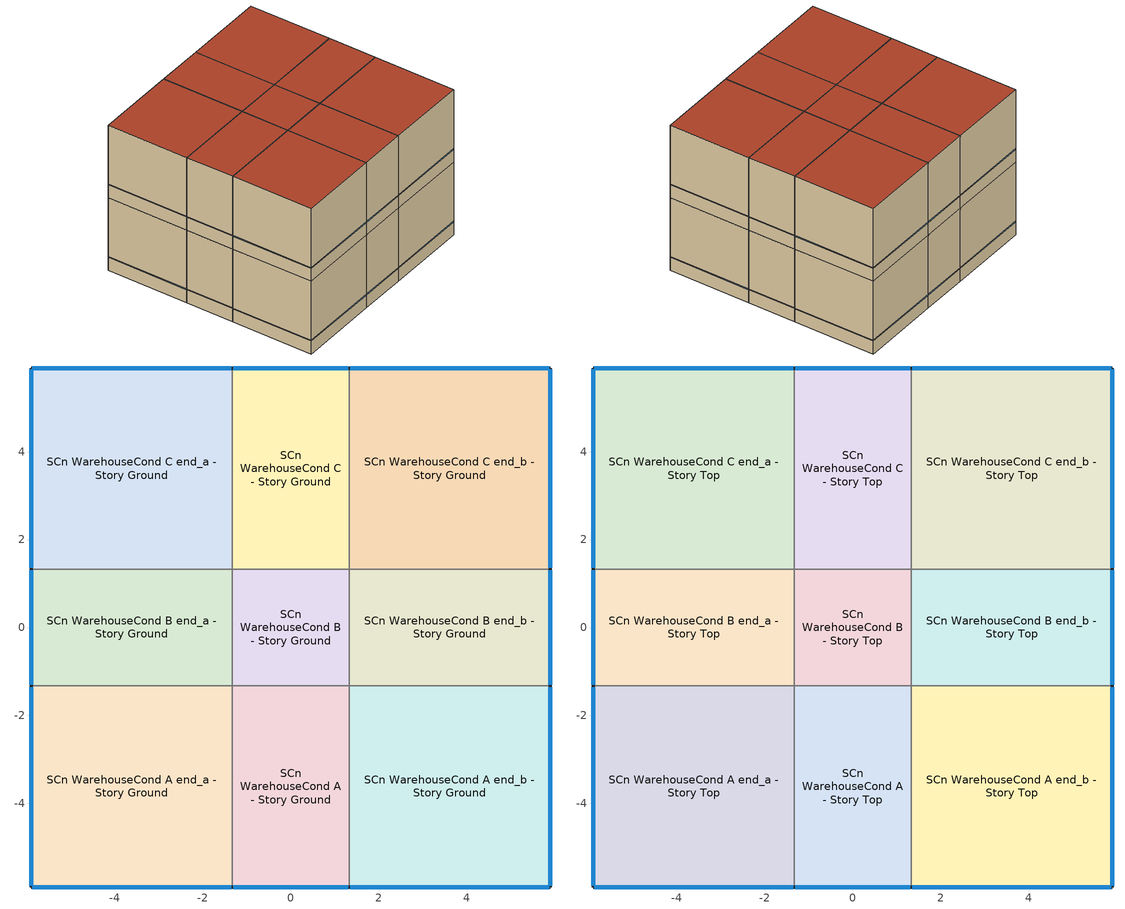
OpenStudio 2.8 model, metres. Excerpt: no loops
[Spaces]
SCn WarehouseCond A end_a - Story Ground
 floor ground: -5.9,-5.9 -5.9,-1.33 -1.33,-1.33 -1.33,-5.9 z0
 wall outside: -5.9,-1.33 -5.9,-5.9 -1.33,-5.9 z0:4.27
 wall to SCn WarehouseCond B end_a - Story Ground: -1.33,-1.33 -5.9,-1.33 z0:4.27
 wall to SCn WarehouseCond A  - Story Ground: -1.33,-5.9 -1.33,-1.33 z0:4.27
 window: -5.88,-5.9 -1.36,-5.9 / -5.9,-1.36 -5.9,-5.88 z0.76:0.81
SCn WarehouseCond B end_a - Story Ground
 floor ground: -5.9,-1.33 -5.9,1.33 -1.33,1.33 -1.33,-1.33 z0
 wall outside: -5.9,1.33 -5.9,-1.33 z0:4.27
 wall to SCn WarehouseCond C end_a - Story Ground: -1.33,1.33 -5.9,1.33 z0:4.27
 wall to SCn WarehouseCond B  - Story Ground: -1.33,-1.33 -1.33,1.33 z0:4.27
 window: -5.9,1.31 -5.9,-1.31 z0.76:0.81
SCn WarehouseCond C end_a - Story Ground
 floor ground: -5.9,1.33 -5.9,5.9 -1.33,5.9 -1.33,1.33 z0
 wall outside: -1.33,5.9 -5.9,5.9 -5.9,1.33 z0:4.27
 wall to SCn WarehouseCond C  - Story Ground: -1.33,1.33 -1.33,5.9 z0:4.27
 window: -5.9,5.88 -5.9,1.36 / -1.36,5.9 -5.88,5.9 z0.76:0.81
SCn WarehouseCond A  - Story Ground
 floor ground: -1.33,-5.9 -1.33,-1.33 1.33,-1.33 1.33,-5.9 z0
 wall outside: -1.33,-5.9 1.33,-5.9 z0:4.27
 wall to SCn WarehouseCond B  - Story Ground: 1.33,-1.33 -1.33,-1.33 z0:4.27
 wall to SCn WarehouseCond A end_b - Story Ground: 1.33,-5.9 1.33,-1.33 z0:4.27
 window: -1.31,-5.9 1.31,-5.9 z0.76:0.81
SCn WarehouseCond B  - Story Ground
 floor ground: -1.33,-1.33 -1.33,1.33 1.33,1.33 1.33,-1.33 z0
 wall to SCn WarehouseCond C  - Story Ground: 1.33,1.33 -1.33,1.33 z0:4.27
 wall to SCn WarehouseCond B end_b - Story Ground: 1.33,-1.33 1.33,1.33 z0:4.27
SCn WarehouseCond C  - Story Ground
 floor ground: -1.33,1.33 -1.33,5.9 1.33,5.9 1.33,1.33 z0
 wall outside: 1.33,5.9 -1.33,5.9 z0:4.27
 wall to SCn WarehouseCond C end_b - Story Ground: 1.33,1.33 1.33,5.9 z0:4.27
 window: 1.31,5.9 -1.31,5.9 z0.76:0.81
SCn WarehouseCond A end_b - Story Ground
 floor ground: 1.33,-5.9 1.33,-1.33 5.9,-1.33 5.9,-5.9 z0
 wall outside: 1.33,-5.9 5.9,-5.9 5.9,-1.33 z0:4.27
 wall to SCn WarehouseCond B end_b - Story Ground: 5.9,-1.33 1.33,-1.33 z0:4.27
 window: 5.9,-5.88 5.9,-1.36 / 1.36,-5.9 5.88,-5.9 z0.76:0.81
SCn WarehouseCond B end_b - Story Ground
 floor ground: 1.33,-1.33 1.33,1.33 5.9,1.33 5.9,-1.33 z0
 wall outside: 5.9,-1.33 5.9,1.33 z0:4.27
 wall to SCn WarehouseCond C end_b - Story Ground: 5.9,1.33 1.33,1.33 z0:4.27
 window: 5.9,-1.31 5.9,1.31 z0.76:0.81
SCn WarehouseCond C end_b - Story Ground
 floor ground: 1.33,1.33 1.33,5.9 5.9,5.9 5.9,1.33 z0
 wall outside: 5.9,1.33 5.9,5.9 1.33,5.9 z0:4.27
 window: 5.88,5.9 1.36,5.9 / 5.9,1.36 5.9,5.88 z0.76:0.81
SCn WarehouseCond A end_a - Story Top
 floor to SCn WarehouseCond A end_a - Story Ground: -5.9,-5.9 -5.9,-1.33 -1.33,-1.33 -1.33,-5.9 z4.27
 wall outside: -5.9,-1.33 -5.9,-5.9 -1.33,-5.9 z4.27:8.53
 wall to SCn WarehouseCond B end_a - Story Top: -1.33,-1.33 -5.9,-1.33 z4.27:8.53
 wall to SCn WarehouseCond A  - Story Top: -1.33,-5.9 -1.33,-1.33 z4.27:8.53
 window: -5.88,-5.9 -1.36,-5.9 / -5.9,-1.36 -5.9,-5.88 z5.03:5.07
 roof outside: -1.33,-5.9 -1.33,-1.33 -5.9,-1.33 -5.9,-5.9 z8.53
SCn WarehouseCond B end_a - Story Top
 floor to SCn WarehouseCond B end_a - Story Ground: -5.9,-1.33 -5.9,1.33 -1.33,1.33 -1.33,-1.33 z4.27
 wall outside: -5.9,1.33 -5.9,-1.33 z4.27:8.53
 wall to SCn WarehouseCond C end_a - Story Top: -1.33,1.33 -5.9,1.33 z4.27:8.53
 wall to SCn WarehouseCond B  - Story Top: -1.33,-1.33 -1.33,1.33 z4.27:8.53
 window: -5.9,1.31 -5.9,-1.31 z5.03:5.07
 roof outside: -1.33,-1.33 -1.33,1.33 -5.9,1.33 -5.9,-1.33 z8.53
SCn WarehouseCond C end_a - Story Top
 floor to SCn WarehouseCond C end_a - Story Ground: -5.9,1.33 -5.9,5.9 -1.33,5.9 -1.33,1.33 z4.27
 wall outside: -1.33,5.9 -5.9,5.9 -5.9,1.33 z4.27:8.53
 wall to SCn WarehouseCond C  - Story Top: -1.33,1.33 -1.33,5.9 z4.27:8.53
 window: -5.9,5.88 -5.9,1.36 / -1.36,5.9 -5.88,5.9 z5.03:5.07
 roof outside: -1.33,1.33 -1.33,5.9 -5.9,5.9 -5.9,1.33 z8.53
SCn WarehouseCond A  - Story Top
 floor to SCn WarehouseCond A  - Story Ground: -1.33,-5.9 -1.33,-1.33 1.33,-1.33 1.33,-5.9 z4.27
 wall outside: -1.33,-5.9 1.33,-5.9 z4.27:8.53
 wall to SCn WarehouseCond B  - Story Top: 1.33,-1.33 -1.33,-1.33 z4.27:8.53
 wall to SCn WarehouseCond A end_b - Story Top: 1.33,-5.9 1.33,-1.33 z4.27:8.53
 window: -1.31,-5.9 1.31,-5.9 z5.03:5.07
 roof outside: 1.33,-5.9 1.33,-1.33 -1.33,-1.33 -1.33,-5.9 z8.53
SCn WarehouseCond B  - Story Top
 floor to SCn WarehouseCond B  - Story Ground: -1.33,-1.33 -1.33,1.33 1.33,1.33 1.33,-1.33 z4.27
 wall to SCn WarehouseCond C  - Story Top: 1.33,1.33 -1.33,1.33 z4.27:8.53
 wall to SCn WarehouseCond B end_b - Story Top: 1.33,-1.33 1.33,1.33 z4.27:8.53
 roof outside: 1.33,-1.33 1.33,1.33 -1.33,1.33 -1.33,-1.33 z8.53
SCn WarehouseCond C  - Story Top
 floor to SCn WarehouseCond C  - Story Ground: -1.33,1.33 -1.33,5.9 1.33,5.9 1.33,1.33 z4.27
 wall outside: 1.33,5.9 -1.33,5.9 z4.27:8.53
 wall to SCn WarehouseCond C end_b - Story Top: 1.33,1.33 1.33,5.9 z4.27:8.53
 window: 1.31,5.9 -1.31,5.9 z5.03:5.07
 roof outside: 1.33,1.33 1.33,5.9 -1.33,5.9 -1.33,1.33 z8.53
SCn WarehouseCond A end_b - Story Top
 floor to SCn WarehouseCond A end_b - Story Ground: 1.33,-5.9 1.33,-1.33 5.9,-1.33 5.9,-5.9 z4.27
 wall outside: 1.33,-5.9 5.9,-5.9 5.9,-1.33 z4.27:8.53
 wall to SCn WarehouseCond B end_b - Story Top: 5.9,-1.33 1.33,-1.33 z4.27:8.53
 window: 5.9,-5.88 5.9,-1.36 / 1.36,-5.9 5.88,-5.9 z5.03:5.07
 roof outside: 5.9,-5.9 5.9,-1.33 1.33,-1.33 1.33,-5.9 z8.53
SCn WarehouseCond B end_b - Story Top
 floor to SCn WarehouseCond B end_b - Story Ground: 1.33,-1.33 1.33,1.33 5.9,1.33 5.9,-1.33 z4.27
 wall outside: 5.9,-1.33 5.9,1.33 z4.27:8.53
 wall to SCn WarehouseCond C end_b - Story Top: 5.9,1.33 1.33,1.33 z4.27:8.53
 window: 5.9,-1.31 5.9,1.31 z5.03:5.07
 roof outside: 5.9,-1.33 5.9,1.33 1.33,1.33 1.33,-1.33 z8.53
SCn WarehouseCond C end_b - Story Top
 floor to SCn WarehouseCond C end_b - Story Ground: 1.33,1.33 1.33,5.9 5.9,5.9 5.9,1.33 z4.27
 wall outside: 5.9,1.33 5.9,5.9 1.33,5.9 z4.27:8.53
 window: 5.88,5.9 1.36,5.9 / 5.9,1.36 5.9,5.88 z5.03:5.07
 roof outside: 5.9,1.33 5.9,5.9 1.33,5.9 1.33,1.33 z8.53
[Site]
CA_VAN-NUYS-AP_-_USA: Latitude {deg}=34.21; Longitude {deg}=-118.49; Time Zone {hr}=-8; Elevation {m}=243; Terrain=City
[Site:WaterMainsTemperature]
Calculation Method=Correlation; Annual Average Outdoor Air Temperature {C}=19.025; Maximum Difference In Monthly Average Outdoor Air Temperatures {deltaC}=16
[SizingPeriod:DesignDay] Sky Clearness=0; Rain Indicator=0; Snow Indicator=0; Day of Month=21; Daylight Saving Time Indicator=0; Dry-Bulb Temperature Range Modifier Type=DefaultMultipliers
Name | Maximum Dry-Bulb Temperature {C} | Daily Dry-Bulb Temperature Range {deltaC} | Humidity Indicating Conditions at Maximum Dry-Bulb | Barometric Pressure {Pa} | Wind Speed {m/s} | Wind Direction {deg} | Month | Day Type | Humidity Indicating Type | Solar Model Indicator | ASHRAE Taub | ASHRAE Taud
CA_VAN-NUYS-AP Ann Clg .4% Condns DB=>MWB 1 | 37.7 | 14 | 19.8 | 98440 | 3.4 | 130 | 7 | SummerDesignDay | Wetbulb | ASHRAETau | 0.347 | 2.416
CA_VAN-NUYS-AP Ann Clg .4% Condns WB=>MDB 1 | 33.7 | 14 | 22.3 | 98440 | 3.4 | 130 | 7 | SummerDesignDay | Wetbulb | ASHRAETau | 0.347 | 2.416
CA_VAN-NUYS-AP Ann Clg 1% Condns DB=>MWB 1 | 36.2 | 14 | 19.2 | 98440 | 3.4 | 130 | 7 | SummerDesignDay | Wetbulb | ASHRAETau | 0.347 | 2.416
CA_VAN-NUYS-AP Ann Clg 2% Condns DP=>MDB 1 | 24.1 | 14 | 17.1 | 98440 | 3.4 | 130 | 7 | SummerDesignDay | Dewpoint | ASHRAETau | 0.347 | 2.416
CA_VAN-NUYS-AP Ann Htg 99% Condns DB 1 | 5.1 | 0 | 5.1 | 98440 | 0.8 | 350 | 12 | WinterDesignDay | Wetbulb | ASHRAEClearSky
CA_VAN-NUYS-AP Ann Htg 99.6% Condns DB 1 | 3.7 | 0 | 3.7 | 98440 | 0.8 | 350 | 12 | WinterDesignDay | Wetbulb | ASHRAEClearSky
CA_VAN-NUYS-AP Ann Htg Wind 99% Condns WS=>MCDB 1 | 15.3 | 0 | 15.3 | 98440 | 10.7 | 350 | 12 | WinterDesignDay | Wetbulb | ASHRAEClearSky
Van Nuys April .4% Condns DB=>MCWB 1 | 35.3 | 11.5 | 15 | 98428 | 3.4 | 130 | 4 | SummerDesignDay | Wetbulb | ASHRAETau | 0.321 | 2.52
Van Nuys August .4% Condns DB=>MCWB 1 | 39.9 | 14.6 | 20.4 | 98428 | 3.4 | 130 | 8 | SummerDesignDay | Wetbulb | ASHRAETau | 0.355 | 2.432
Van Nuys July .4% Condns DB=>MCWB 1 | 38 | 14 | 21.6 | 98428 | 3.4 | 130 | 7 | SummerDesignDay | Wetbulb | ASHRAETau | 0.347 | 2.416
Van Nuys June .4% Condns DB=>MCWB 1 | 39 | 12.3 | 17.9 | 98428 | 3.4 | 130 | 6 | SummerDesignDay | Wetbulb | ASHRAETau | 0.332 | 2.429
Van Nuys May .4% Condns DB=>MCWB 1 | 36.2 | 11.9 | 17.4 | 98428 | 3.4 | 130 | 5 | SummerDesignDay | Wetbulb | ASHRAETau | 0.334 | 2.436
Van Nuys October .4% Condns DB=>MCWB 1 | 36.1 | 12.7 | 17.2 | 98428 | 3.4 | 130 | 10 | SummerDesignDay | Wetbulb | ASHRAETau | 0.357 | 2.485
Van Nuys September .4% Condns DB=>MCWB 1 | 41 | 13.9 | 21.6 | 98428 | 3.4 | 130 | 9 | SummerDesignDay | Wetbulb | ASHRAETau | 0.359 | 2.47
[ClimateZones]
Climate Zone Institution Name 1=CEC; Climate Zone Document Name 1=California Climate Zone Descriptions; Climate Zone Document Year 1=1995; Climate Zone Value 1=9
[Building]
DEER Pre-1975|SCn: North Axis {deg}=135; Default Construction Set=Res DEER Pre-1975 - SCn - CEC T24-CEC9; Default Schedule Set=Building Default Schedule Set; Standards Building Type=SCn
[Site:GroundTemperature:BuildingSurface]
19.527, 19.502, 19.536, 19.598, 20.002, 21.64, 22.225, 22.375, 21.449, 20.121, 19.802, 19.633
[DefaultConstructionSet]
Res DEER Pre-1975 - SCn - CEC T24-CEC9: Default Exterior Surface Constructions=Default Surface Constructions 1; Default Interior Surface Constructions=Default Surface Constructions 2; Default Ground Contact Surface Constructions=Default Surface Constructions 3; Default Exterior SubSurface Constructions=Default Sub Surface Constructions 1; Default Interior SubSurface Constructions=Default Sub Surface Constructions 2; Interior Partition Construction=Typical Interior Partition
[DefaultSurfaceConstructions]
Name | Floor Construction | Wall Construction | Roof Ceiling Construction
Default Surface Constructions 1 | DEER Uncarpeted 6in Slab Floor | DEER Insulated Exterior Mass Wall R-3.51 | DEER Metal Framed Roof R-15.77
Default Surface Constructions 2 | DEER Uncarpeted 6in Slab Floor | Typical Interior Wall | DEER Uncarpeted 6in Slab Floor
Default Surface Constructions 3 | DEER Carpeted 6in Slab Floor | Typical Uninsulated Basement Mass Wall
[Construction]
DEER Uncarpeted 6in Slab Floor: Typical Insulation R-1.73, 6 in. Normalweight Concrete Floor
DEER Insulated Exterior Mass Wall R-3.51: 8 in. Concrete Block Wall, Typical Insulation R-1.73
DEER Metal Framed Roof R-15.77: Roof Membrane, Typical Insulation R-15.27, Metal Roof Surface
Typical Interior Wall: G01 13mm gypsum board, G01 13mm gypsum board
DEER Carpeted 6in Slab Floor: 6 in. Normalweight Concrete Floor, Typical Carpet Pad
Typical Uninsulated Basement Mass Wall: 8 in. Concrete Block Basement Wall
DEER Metal Framed Window U-1.23 SHGC 0.82: Simple Glazing U-1.23 SHGC 0.82
DEER Metal Framed Window U-1.23 SHGC 0.82 1: Simple Glazing U-1.23 SHGC 0.82 1
Typical Uninsulated Swinging Door: Typical Insulation
U 0.98 SHGC 0.68 Sgl Ref-B-H Clr 6mm: REF B CLEAR HI 6MM
Typical Insulated Metal Door: F08 Metal surface, Typical Insulation
DEER Skylight U-1.31 SHGC 0.61: Simple Glazing U-1.23 SHGC 0.61
Typical Interior Window: Clear 3mm
Typical Interior Door; Typical Interior Partition: G05 25mm wood
InteriorFurnishings: Std Wood 6inch
[Material:NoMass] Roughness=Smooth; Thermal Absorptance=0.9; Solar Absorptance=0.7
Name | Thermal Resistance {m2-K/W} | Visible Absorptance
Typical Insulation R-1.73 | 0.305336 | 0.7
Typical Insulation R-15.27 | 2.68843 | 0.7
Typical Insulation | 0.0282222 | 0.7
Typical Carpet Pad | 0.21648 | 0.8
[Material] Thermal Absorptance=0.9
Name | Roughness | Thickness {m} | Conductivity {W/m-K} | Density {kg/m3} | Specific Heat {J/kg-K} | Solar Absorptance | Visible Absorptance
6 in. Normalweight Concrete Floor | MediumRough | 0.1524 | 2.31 | 2322 | 832 | 0.7 | 0.7
8 in. Concrete Block Wall | MediumRough | 0.2032 | 0.72 | 800 | 832 | 0.7 | 0.7
Roof Membrane | VeryRough | 0.0095 | 0.16 | 1121.29 | 1460 | 0.7 | 0.7
Metal Roof Surface; F08 Metal surface | Smooth | 0.0008 | 45.28 | 7824 | 500 | 0.7 | 0.7
G01 13mm gypsum board | Smooth | 0.0127 | 0.160031 | 800.001 | 1090.73 | 0.7 | 0.5
8 in. Concrete Block Basement Wall | MediumRough | 0.2032 | 1.326 | 1842 | 912 | 0.7 | 0.7
G05 25mm wood | MediumSmooth | 0.0254 | 0.15 | 608 | 1630 | 0.5 | 0.5
Std Wood 6inch | MediumSmooth | 0.15 | 0.12 | 540 | 1210 | 0.7 | 0.7
[DefaultSubSurfaceConstructions]
Name | Fixed Window Construction | Operable Window Construction | Door Construction | Glass Door Construction | Overhead Door Construction | Skylight Construction | Tubular Daylight Dome Construction | Tubular Daylight Diffuser Construction
Default Sub Surface Constructions 1 | DEER Metal Framed Window U-1.23 SHGC 0.82 | DEER Metal Framed Window U-1.23 SHGC 0.82 1 | Typical Uninsulated Swinging Door | U 0.98 SHGC 0.68 Sgl Ref-B-H Clr 6mm | Typical Insulated Metal Door | DEER Skylight U-1.31 SHGC 0.61 | Typical Interior Window | Typical Interior Window
Default Sub Surface Constructions 2 | Typical Interior Window | Typical Interior Window | Typical Interior Door
[WindowMaterial:SimpleGlazingSystem] Visible Transmittance=0.25
Name | U-Factor {W/m2-K} | Solar Heat Gain Coefficient
Simple Glazing U-1.23 SHGC 0.82; Simple Glazing U-1.23 SHGC 0.82 1 | 6.98426 | 0.82
Simple Glazing U-1.23 SHGC 0.61 | 7 | 0.61
[WindowMaterial:Glazing] Optical Data Type=SpectralAverage; Infrared Transmittance at Normal Incidence=0; Front Side Infrared Hemispherical Emissivity=0.84; Conductivity {W/m-K}=0.9; Dirt Correction Factor for Solar and Visible Transmittance=1; Solar Diffusing=No
Name | Thickness {m} | Solar Transmittance at Normal Incidence | Front Side Solar Reflectance at Normal Incidence | Back Side Solar Reflectance at Normal Incidence | Visible Transmittance at Normal Incidence | Front Side Visible Reflectance at Normal Incidence | Back Side Visible Reflectance at Normal Incidence | Back Side Infrared Hemispherical Emissivity
REF B CLEAR HI 6MM | 0.006 | 0.24 | 0.16 | 0.32 | 0.3 | 0.16 | 0.29 | 0.6
Clear 3mm | 0.003 | 0.837 | 0.075 | 0.075 | 0.898 | 0.081 | 0.081 | 0.84
[SpaceType]
SCn WarehouseCond - DEER Pre-1975: Default Schedule Set=SCn WarehouseCond Schedule Set; Design Specification Outdoor Air Object=SCn WarehouseCond Ventilation; Standards Building Type=SCn; Standards Space Type=WarehouseCond
[BuildingStory] Nominal Floor to Floor Height {m}=4.2672
Name | Nominal Z Coordinate {m}
Story Ground | 0
Story Top | 4.2672
[Space] Space Type=SCn WarehouseCond - DEER Pre-1975
Name | Building Story | Thermal Zone
SCn WarehouseCond A end_a - Story Ground | Story Ground | Zone SCn WarehouseCond A end_a - Story Ground
SCn WarehouseCond B end_a - Story Ground | Story Ground | Zone SCn WarehouseCond B end_a - Story Ground
SCn WarehouseCond C end_a - Story Ground | Story Ground | Zone SCn WarehouseCond C end_a - Story Ground
SCn WarehouseCond A  - Story Ground | Story Ground | Zone SCn WarehouseCond A  - Story Ground
SCn WarehouseCond B  - Story Ground | Story Ground | Zone SCn WarehouseCond B  - Story Ground
SCn WarehouseCond C  - Story Ground | Story Ground | Zone SCn WarehouseCond C  - Story Ground
SCn WarehouseCond A end_b - Story Ground | Story Ground | Zone SCn WarehouseCond A end_b - Story Ground
SCn WarehouseCond B end_b - Story Ground | Story Ground | Zone SCn WarehouseCond B end_b - Story Ground
SCn WarehouseCond C end_b - Story Ground | Story Ground | Zone SCn WarehouseCond C end_b - Story Ground
SCn WarehouseCond A end_a - Story Top | Story Top | Zone SCn WarehouseCond A end_a - Story Top
SCn WarehouseCond B end_a - Story Top | Story Top | Zone SCn WarehouseCond B end_a - Story Top
SCn WarehouseCond C end_a - Story Top | Story Top | Zone SCn WarehouseCond C end_a - Story Top
SCn WarehouseCond A  - Story Top | Story Top | Zone SCn WarehouseCond A  - Story Top
SCn WarehouseCond B  - Story Top | Story Top | Zone SCn WarehouseCond B  - Story Top
SCn WarehouseCond C  - Story Top | Story Top | Zone SCn WarehouseCond C  - Story Top
SCn WarehouseCond A end_b - Story Top | Story Top | Zone SCn WarehouseCond A end_b - Story Top
SCn WarehouseCond B end_b - Story Top | Story Top | Zone SCn WarehouseCond B end_b - Story Top
SCn WarehouseCond C end_b - Story Top | Story Top | Zone SCn WarehouseCond C end_b - Story Top
[ThermalZone] Multiplier=1; Use Ideal Air Loads=No
Name | Thermostat
Zone SCn WarehouseCond A end_a - Story Ground | SCn WarehouseCond - DEER Pre-1975 Thermostat 16
Zone SCn WarehouseCond B end_a - Story Ground | SCn WarehouseCond - DEER Pre-1975 Thermostat 10
Zone SCn WarehouseCond C end_a - Story Ground | SCn WarehouseCond - DEER Pre-1975 Thermostat 8
Zone SCn WarehouseCond A  - Story Ground | SCn WarehouseCond - DEER Pre-1975 Thermostat 6
Zone SCn WarehouseCond B  - Story Ground | SCn WarehouseCond - DEER Pre-1975 Thermostat 9
Zone SCn WarehouseCond C  - Story Ground | SCn WarehouseCond - DEER Pre-1975 Thermostat 11
Zone SCn WarehouseCond A end_b - Story Ground | SCn WarehouseCond - DEER Pre-1975 Thermostat 15
Zone SCn WarehouseCond B end_b - Story Ground | SCn WarehouseCond - DEER Pre-1975 Thermostat 7
Zone SCn WarehouseCond C end_b - Story Ground | SCn WarehouseCond - DEER Pre-1975 Thermostat 17
Zone SCn WarehouseCond A end_a - Story Top | SCn WarehouseCond - DEER Pre-1975 Thermostat 13
Zone SCn WarehouseCond B end_a - Story Top | SCn WarehouseCond - DEER Pre-1975 Thermostat 5
Zone SCn WarehouseCond C end_a - Story Top | SCn WarehouseCond - DEER Pre-1975 Thermostat 4
Zone SCn WarehouseCond A  - Story Top | SCn WarehouseCond - DEER Pre-1975 Thermostat 3
Zone SCn WarehouseCond B  - Story Top | SCn WarehouseCond - DEER Pre-1975 Thermostat 14
Zone SCn WarehouseCond C  - Story Top | SCn WarehouseCond - DEER Pre-1975 Thermostat 12
Zone SCn WarehouseCond A end_b - Story Top | SCn WarehouseCond - DEER Pre-1975 Thermostat 2
Zone SCn WarehouseCond B end_b - Story Top | SCn WarehouseCond - DEER Pre-1975 Thermostat 1
Zone SCn WarehouseCond C end_b - Story Top | SCn WarehouseCond - DEER Pre-1975 Thermostat
[People:Definition]
SCn WarehouseCond People Definition: Number of People Calculation Method=People/Area; People per Space Floor Area {person/m2}=0.0236806; Fraction Radiant=0.3
[People]
SCn WarehouseCond People: People Definition=SCn WarehouseCond People Definition; Space or SpaceType=SCn WarehouseCond - DEER Pre-1975; Work Efficiency Schedule=Work Efficiency Schedule; Clothing Insulation Schedule=Clothing Schedule; Air Velocity Schedule=Air Velocity Schedule; Multiplier=1
[Lights:Definition]
SCn WarehouseCond Lights Definition: Design Level Calculation Method=Watts/Area; Watts per Space Floor Area {W/m2}=6.45835
[Lights]
SCn WarehouseCond Lights: Lights Definition=SCn WarehouseCond Lights Definition; Space or SpaceType=SCn WarehouseCond - DEER Pre-1975; Fraction Replaceable=0
[ElectricEquipment:Definition]
Name | Design Level Calculation Method | Watts per Space Floor Area {W/m2} | Fraction Latent | Fraction Radiant | Fraction Lost | Design Level {W}
SCn WarehouseCond Elec Equip Definition | Watts/Area | 2.15278 | 0 | 0.5 | 0
Elevator Lift Motor | EquipmentLevel |  |  | 0 | 1 | 16055
Elevator Fan | EquipmentLevel |  |  | 0.5 |  | 74.7252
Elevator Lights | EquipmentLevel |  |  | 0.5 |  | 88.9586
[ElectricEquipment]
Name | Electric Equipment Definition | Space or SpaceType | Schedule | Multiplier
SCn WarehouseCond Elec Equip | SCn WarehouseCond Elec Equip Definition | SCn WarehouseCond - DEER Pre-1975
2 Elevator Lift Motors | Elevator Lift Motor | SCn WarehouseCond C end_b - Story Ground | Elevator Schedule 1 | 2
2 Elevator Fans | Elevator Fan | SCn WarehouseCond C end_b - Story Ground | Elevator Schedule 3 | 2
2 Elevator Lights | Elevator Lights | SCn WarehouseCond C end_b - Story Ground | Elevator Schedule 2 | 2
[DesignSpecification:OutdoorAir]
SCn WarehouseCond Ventilation: Outdoor Air Method=Sum; Outdoor Air Flow per Person {m3/s-person}=0; Outdoor Air Flow per Floor Area {m3/s-m2}=0.000762; Outdoor Air Flow Rate {m3/s}=0; Outdoor Air Flow Air Changes per Hour {1/hr}=0
[DefaultScheduleSet]
Name | Number of People Schedule | People Activity Level Schedule | Lighting Schedule | Electric Equipment Schedule | Infiltration Schedule | Hours of Operation Schedule
SCn WarehouseCond Schedule Set | D_SCn_All_Occup_Yr | DEER Activity 220W/person | D17_SCn_WhCond_LF_Yr | D_SCn_All_Misc_Yr | D_SCn_All_C_Inf_Yr
Building Default Schedule Set |  |  |  |  |  | Building Hours of Operation NonResidential
[SpaceInfiltration:DesignFlowRate] Schedule=Always On Discrete; Design Flow Rate Calculation Method=Flow/ExteriorArea; Constant Term Coefficient=0; Temperature Term Coefficient=0; Velocity Term Coefficient=0.224; Velocity Squared Term Coefficient=0
Name | Space or SpaceType | Flow per Exterior Surface Area {m3/s-m2}
SCn WarehouseCond A  - Story Ground Infiltration | SCn WarehouseCond A  - Story Ground | 0.00019304
SCn WarehouseCond A  - Story Top Infiltration | SCn WarehouseCond A  - Story Top | 9.31919e-05
SCn WarehouseCond A end_a - Story Ground Infiltration | SCn WarehouseCond A end_a - Story Ground | 0.00019304
SCn WarehouseCond A end_a - Story Top Infiltration | SCn WarehouseCond A end_a - Story Top | 0.000125701
SCn WarehouseCond A end_b - Story Ground Infiltration | SCn WarehouseCond A end_b - Story Ground | 0.00019304
SCn WarehouseCond A end_b - Story Top Infiltration | SCn WarehouseCond A end_b - Story Top | 0.000125701
SCn WarehouseCond B end_a - Story Ground Infiltration | SCn WarehouseCond B end_a - Story Ground | 0.00019304
SCn WarehouseCond B end_a - Story Top Infiltration | SCn WarehouseCond B end_a - Story Top | 9.31919e-05
SCn WarehouseCond B end_b - Story Ground Infiltration | SCn WarehouseCond B end_b - Story Ground | 0.00019304
SCn WarehouseCond B end_b - Story Top Infiltration | SCn WarehouseCond B end_b - Story Top | 9.31919e-05
SCn WarehouseCond C  - Story Ground Infiltration | SCn WarehouseCond C  - Story Ground | 0.00019304
SCn WarehouseCond C  - Story Top Infiltration | SCn WarehouseCond C  - Story Top | 9.31919e-05
SCn WarehouseCond C end_a - Story Ground Infiltration | SCn WarehouseCond C end_a - Story Ground | 0.00019304
SCn WarehouseCond C end_a - Story Top Infiltration | SCn WarehouseCond C end_a - Story Top | 0.000125701
SCn WarehouseCond C end_b - Story Ground Infiltration | SCn WarehouseCond C end_b - Story Ground | 0.00019304
SCn WarehouseCond C end_b - Story Top Infiltration | SCn WarehouseCond C end_b - Story Top | 0.000125701
[Exterior:Lights:Definition]
Name | Design Level {W}
Parking Areas and Drives Def (W/ft^2) | 0.04
Building Facades Def (W/ft^2) | 0.2
Main Entries Def (W/ft) | 30
Other Doors Def (W/ft) | 20
[Exterior:Lights] Schedule=Always On Discrete; Control Option=AstronomicalClock
Name | Exterior Lights Definition | Multiplier
Parking Areas and Drives | Parking Areas and Drives Def (W/ft^2) | 1215
Building Facades | Building Facades Def (W/ft^2) | 2168.87
Main Entries | Main Entries Def (W/ft) | 8
Other Doors | Other Doors Def (W/ft) | 0.12
[ThermostatSetpoint:DualSetpoint] Heating Setpoint Temperature Schedule=D_SCn_All_HTemp_Yr; Cooling Setpoint Temperature Schedule=D_SCn_All_CTemp_Yr
SCn WarehouseCond - DEER Pre-1975 Thermostat; SCn WarehouseCond - DEER Pre-1975 Thermostat 1; SCn WarehouseCond - DEER Pre-1975 Thermostat 2; SCn WarehouseCond - DEER Pre-1975 Thermostat 3; SCn WarehouseCond - DEER Pre-1975 Thermostat 4; SCn WarehouseCond - DEER Pre-1975 Thermostat 5; SCn WarehouseCond - DEER Pre-1975 Thermostat 6; SCn WarehouseCond - DEER Pre-1975 Thermostat 7; SCn WarehouseCond - DEER Pre-1975 Thermostat 8; SCn WarehouseCond - DEER Pre-1975 Thermostat 9; SCn WarehouseCond - DEER Pre-1975 Thermostat 10; SCn WarehouseCond - DEER Pre-1975 Thermostat 11; SCn WarehouseCond - DEER Pre-1975 Thermostat 12; SCn WarehouseCond - DEER Pre-1975 Thermostat 13; SCn WarehouseCond - DEER Pre-1975 Thermostat 14; SCn WarehouseCond - DEER Pre-1975 Thermostat 15; SCn WarehouseCond - DEER Pre-1975 Thermostat 16; SCn WarehouseCond - DEER Pre-1975 Thermostat 17
[InternalMass:Definition]
Internal Mass Definition 1: Construction=InteriorFurnishings; Design Level Calculation Method=SurfaceArea/Area; Surface Area per Space Floor Area=2
[InternalMass] Internal Mass Definition=Internal Mass Definition 1; Multiplier=1
Name | Space or SpaceType
SCn WarehouseCond C end_b - Story Top Mass | SCn WarehouseCond C end_b - Story Top
SCn WarehouseCond B end_b - Story Top Mass | SCn WarehouseCond B end_b - Story Top
SCn WarehouseCond A end_b - Story Top Mass | SCn WarehouseCond A end_b - Story Top
SCn WarehouseCond A  - Story Top Mass | SCn WarehouseCond A  - Story Top
SCn WarehouseCond C end_a - Story Top Mass | SCn WarehouseCond C end_a - Story Top
SCn WarehouseCond B end_a - Story Top Mass | SCn WarehouseCond B end_a - Story Top
SCn WarehouseCond A  - Story Ground Mass | SCn WarehouseCond A  - Story Ground
SCn WarehouseCond B end_b - Story Ground Mass | SCn WarehouseCond B end_b - Story Ground
SCn WarehouseCond C end_a - Story Ground Mass | SCn WarehouseCond C end_a - Story Ground
SCn WarehouseCond B  - Story Ground Mass | SCn WarehouseCond B  - Story Ground
SCn WarehouseCond B end_a - Story Ground Mass | SCn WarehouseCond B end_a - Story Ground
SCn WarehouseCond C  - Story Ground Mass | SCn WarehouseCond C  - Story Ground
SCn WarehouseCond C  - Story Top Mass | SCn WarehouseCond C  - Story Top
SCn WarehouseCond A end_a - Story Top Mass | SCn WarehouseCond A end_a - Story Top
SCn WarehouseCond B  - Story Top Mass | SCn WarehouseCond B  - Story Top
SCn WarehouseCond A end_b - Story Ground Mass | SCn WarehouseCond A end_b - Story Ground
SCn WarehouseCond A end_a - Story Ground Mass | SCn WarehouseCond A end_a - Story Ground
SCn WarehouseCond C end_b - Story Ground Mass | SCn WarehouseCond C end_b - Story Ground
[Schedule:Ruleset]
Name | Default Day Schedule | Summer Design Day Schedule | Winter Design Day Schedule
Clothing Schedule | Clothing Schedule Default Winter Clothes
Air Velocity Schedule | Air Velocity Schedule Default
Work Efficiency Schedule | Work Efficiency Schedule Default
D_SCn_All_Occup_Yr | D_SCn_All_Occup_Yr Default | D_SCn_All_Occup_Yr Summer Design Day | D_SCn_All_Occup_Yr Winter Design Day
DEER Activity 220W/person | DEER Activity 220W/person Default | DEER Activity 220W/person Summer Design Day | DEER Activity 220W/person Winter Design Day
D17_SCn_WhCond_LF_Yr | D17_SCn_WhCond_LF_Yr Default | D17_SCn_WhCond_LF_Yr Summer Design Day | D17_SCn_WhCond_LF_Yr Winter Design Day
D_SCn_All_Misc_Yr | D_SCn_All_Misc_Yr Default | D_SCn_All_Misc_Yr Summer Design Day | D_SCn_All_Misc_Yr Winter Design Day
D_SCn_All_C_Inf_Yr | D_SCn_All_C_Inf_Yr Default | D_SCn_All_C_Inf_Yr Summer Design Day | D_SCn_All_C_Inf_Yr Winter Design Day
Elevator Schedule 1 | 18 space(s) Occ Sch Default 1 | 18 space(s) Occ Sch Summer Design Day 1 | 18 space(s) Occ Sch Winter Design Day 1
Elevator Schedule 2 | 18 space(s) Occ Sch Default 2 | 18 space(s) Occ Sch Summer Design Day 2 | 18 space(s) Occ Sch Winter Design Day 2
Elevator Schedule 3 | 18 space(s) Occ Sch Default 3 | 18 space(s) Occ Sch Summer Design Day 3 | 18 space(s) Occ Sch Winter Design Day 3
D_SCn_All_HTemp_Yr | D_SCn_All_HTemp_Yr Default | D_SCn_All_HTemp_Yr Summer Design Day | D_SCn_All_HTemp_Yr Winter Design Day
D_SCn_All_CTemp_Yr | D_SCn_All_CTemp_Yr Default | D_SCn_All_CTemp_Yr Summer Design Day | D_SCn_All_CTemp_Yr Winter Design Day
Building Hours of Operation NonResidential | Building Hours of Operation NonResidential Default | Building Hours of Operation NonResidential Summer Design Day | Building Hours of Operation NonResidential Winter Design Day
[Schedule:Day]
Clothing Schedule Default Winter Clothes; D_SCn_All_Occup_Yr Summer Design Day; D17_SCn_WhCond_LF_Yr Summer Design Day; D_SCn_All_Misc_Yr Summer Design Day; 18 space(s) Occ Sch Summer Design Day 1; 18 space(s) Occ Sch Winter Design Day 1; 18 space(s) Occ Sch Summer Design Day 2; 18 space(s) Occ Sch Winter Design Day 2; 18 space(s) Occ Sch Summer Design Day 3; 18 space(s) Occ Sch Winter Design Day 3; Building Hours of Operation NonResidential Winter Design Day; Building Hours of Operation NonResidential Summer Design Day: 24, 0, 1
Clothing Schedule Summer Clothes: 24, 0, 0.5
Air Velocity Schedule Default: 24, 0, 0.2
Work Efficiency Schedule Default; D_SCn_All_Occup_Yr Winter Design Day; D17_SCn_WhCond_LF_Yr Winter Design Day; D_SCn_All_Misc_Yr Winter Design Day: 24, 0, 0
D_SCn_All_Occup_Yr Default: Yes, 7, 15, 0, 7, 30, 0.1, 7, 45, 0.2, 8, 0, 0.3, 8, 15, 0.4, 8, 30, 0.5, 8, 45, 0.6, 9, 0, 0.7, 9, 15, 0.8, 17, 30, 0.8, 17, 45, 0.7, 18, 0, 0.6, 18, 15, 0.5, 18, 30, 0.4, 18, 45, 0.3, 19, 0, 0.2, 19, 15, 0.1, 19, 30, 0, 24, 0, 0
DEER Activity 220W/person Default: Yes, 1, 45, 220, 24, 0, 220
DEER Activity 220W/person Winter Design Day; DEER Activity 220W/person Summer Design Day: 24, 0, 220
D17_SCn_WhCond_LF_Yr Default: Yes, 7, 45, 0.145, 19, 0, 0.7, 24, 0, 0.145
D17_SCn_WhCond_LF_Yr Wknd Day: Yes, 7, 45, 0.055, 19, 0, 0.6, 24, 0, 0.055
D_SCn_All_Misc_Yr Default: Yes, 7, 15, 0.05, 7, 30, 0.1125, 7, 45, 0.175, 8, 0, 0.2375, 8, 15, 0.3, 8, 30, 0.475, 8, 45, 0.65, 9, 0, 0.825, 9, 15, 1, 17, 30, 1, 17, 45, 0.875, 18, 0, 0.75, 18, 15, 0.625, 18, 30, 0.5, 18, 45, 0.3875, 19, 0, 0.275, 19, 15, 0.1625, 19, 30, 0.05, 24, 0, 0.05
D_SCn_All_C_Inf_Yr Default; D_SCn_All_C_Inf_Yr Default|Wkdy Day; D_SCn_All_C_Inf_Yr Summer Design Day; D_SCn_All_C_Inf_Yr Wknd Day; D_SCn_All_C_Inf_Yr Winter Design Day: 6, 0, 1, 19, 0, 0.5, 24, 0, 1
18 space(s) Occ Sch Default 1: Yes, 6, 45, 0, 8, 45, 0.0017512, 17, 0, 0, 19, 0, 0.0017512, 24, 0, 0
18 space(s) Occ Sch Default 2; 18 space(s) Occ Sch Default 3: Yes, 6, 45, 0, 8, 45, 1, 17, 0, 0, 19, 0, 1, 24, 0, 0
D_SCn_All_HTemp_Yr Default; D_SCn_All_HTemp_Yr Wknd Day: Yes, 7, 45, 17.8, 20, 0, 21.1, 24, 0, 17.8
D_SCn_All_HTemp_Yr Summer Design Day; D_SCn_All_HTemp_Yr Winter Design Day: 6, 0, 17.8, 19, 0, 21.1, 24, 0, 17.8
D_SCn_All_CTemp_Yr Default; D_SCn_All_CTemp_Yr Wknd Day: Yes, 7, 45, 27.8, 20, 0, 24.4, 24, 0, 27.8
D_SCn_All_CTemp_Yr Summer Design Day; D_SCn_All_CTemp_Yr Winter Design Day: 6, 0, 27.8, 19, 0, 24.4, 24, 0, 27.8
Building Hours of Operation NonResidential Default: 7, 45, 0, 19, 0, 1, 24, 0, 0
[Schedule:Rule] Date Specification Type=DateRange; Start Day=1
Name | Schedule Ruleset | Rule Order | Day Schedule | Start Month | End Month | End Day | Apply Sunday | Apply Saturday | Apply Monday | Apply Tuesday | Apply Wednesday | Apply Thursday | Apply Friday
Schedule Rule 1 | Clothing Schedule | 0 | Clothing Schedule Summer Clothes | 5 | 9 | 30
Schedule Rule 3 | D17_SCn_WhCond_LF_Yr | 0 | D17_SCn_WhCond_LF_Yr Wknd Day | 1 | 12 | 31 | Yes | Yes
Schedule Rule 4 | D_SCn_All_C_Inf_Yr | 1 | D_SCn_All_C_Inf_Yr Default|Wkdy Day | 1 | 12 | 31 |  |  | Yes | Yes | Yes | Yes | Yes
Schedule Rule 5 | D_SCn_All_C_Inf_Yr | 0 | D_SCn_All_C_Inf_Yr Wknd Day | 1 | 12 | 31 | Yes | Yes
Schedule Rule 9 | D_SCn_All_HTemp_Yr | 0 | D_SCn_All_HTemp_Yr Wknd Day | 1 | 12 | 31 | Yes | Yes
Schedule Rule 11 | D_SCn_All_CTemp_Yr | 0 | D_SCn_All_CTemp_Yr Wknd Day | 1 | 12 | 31 | Yes | Yes
[Schedule:Constant]
Always On Discrete: Value=1
